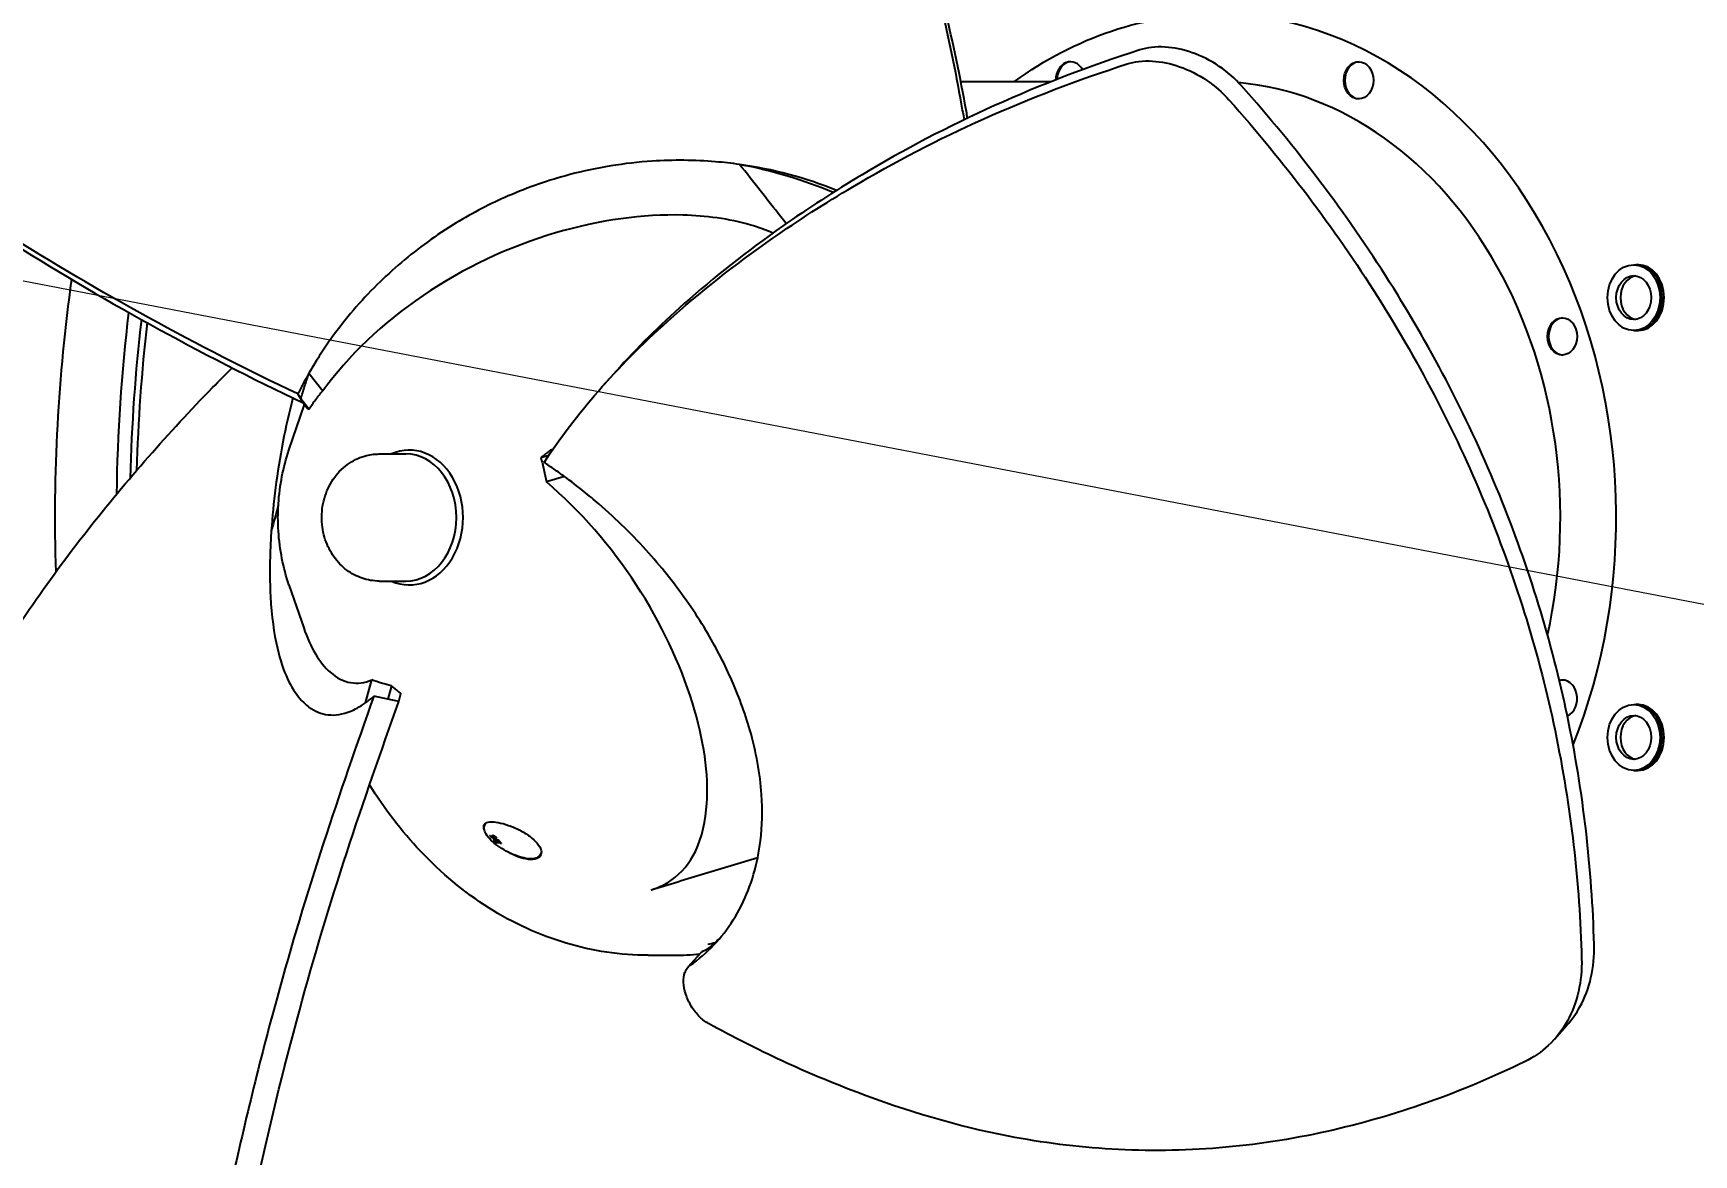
# Model space of a CAD drawing. Header units: millimetres. Extents: x -4172 to 126100, y -2 to 142133.
# Drawn here: x 15241 to 16223, y 14799 to 15462 of the extents above; entities that cross this region are included whole.
import ezdxf

# ---------------------------------------------------------------- set-up
doc = ezdxf.new("R2010")
doc.units = ezdxf.units.MM
doc.header["$LTSCALE"] = 100
for name, color, linetype, lineweight in [('Dimension', 7, 'Continuous', 18), ('Symbol', 7, 'Continuous', 18), ('Visible', 7, 'Continuous', 25)]:
    doc.layers.add(name, color=color, linetype=linetype, lineweight=lineweight)
doc.styles.add('Title', font='arial.ttf')
doc.dimstyles.new('Default - Method 2b', dxfattribs={"dimscale": 100, "dimtxt": 3, "dimasz": 2.5, "dimexe": 3, "dimexo": 0.5, "dimgap": 0.7, "dimtad": 0, "dimtoh": 1, "dimdec": 1, "dimrnd": 1e-08, "dimtxsty": 'Title', "dimcen": 0.09, "dimdle": 10, "dimclrd": 256, "dimclre": 256, "dimclrt": 7, "dimadec": 0, "dimazin": 2, "dimtfac": 0.833333, "dimtdec": 1, "dimtmove": 0, "dimatfit": 3, "dimfxl": 1, "dimtolj": 1, "dimlwd": -1, "dimlwe": -1, "dimarcsym": 0})

# ---------------------------------------------------------------- blocks, each defined once
blk = doc.blocks.new('Balloon36')
at = {"layer": 'Symbol'}
blk.add_line((180.3136, 147.7732), (110.9502, 161.129), dxfattribs=at)
blk = doc.blocks.new('*D96')
at = {"layer": 'Defpoints', "color": 0, "transparency": 16777216}
for p in [(9769.96, 24785.84), (18921.46, 24785.84), (18422.93, 14535.84)]:
    blk.add_point(p, dxfattribs=at)
at = {"layer": 'Dimension', "transparency": 16777216}
for p, q in [((18871.46, 24785.84), (9469.96, 24785.84)), ((9769.96, 24535.84), (9769.96, 20179.92)), ((9769.96, 14785.84), (9769.96, 19141.76)), ((18372.93, 14535.84), (9469.96, 14535.84))]:
    blk.add_line(p, q, dxfattribs=at)
for points in [[(9728.3, 24535.84), (9811.63, 24535.84), (9769.96, 24785.84)], [(9728.3, 14785.84), (9811.63, 14785.84), (9769.96, 14535.84)]]:
    blk.add_solid(points, dxfattribs=at)
at = {"layer": 'Dimension', "color": 7, "transparency": 16777216, "insert": (9923.14, 19211.76), "char_height": 300, "attachment_point": 7, "rotation": 90, "style": 'Title'}
blk.add_mtext('\\A1;5125', dxfattribs=at)

msp = doc.modelspace()

# ---------------------------------------------------------------- linework, layer by layer
at = {"layer": 'Visible'}
for p, q in [((15789.57, 15433.84), (15843.3, 15433.84)), ((16187.75, 15325.45), (16188.9, 15325.45)), ((16189.02, 15325.45), (16190.18, 15325.45)), ((16191.73, 15325.08), (16192.13, 15325.08)), ((16192.16, 15325.03), (16192.02, 15325.03)), ((16192.02, 15325), (16192.02, 15325.03)), ((16192.13, 15325.03), (16192.13, 15325.08)), ((16192.43, 15325.03), (16192.15, 15325.03)), ((16192.15, 15325.03), (16192.15, 15325.03)), ((16197.32, 15322.16), (16197.72, 15322.16)), ((16197.55, 15321.98), (16197.59, 15322.05)), ((16197.72, 15322.05), (16197.59, 15322.05)), ((16197.66, 15322.05), (16197.72, 15322.16)), ((16197.99, 15322.05), (16197.72, 15322.05)), ((16197.72, 15322.05), (16197.72, 15322.05)), ((16201.6, 15316.78), (16202, 15316.78)), ((16201.73, 15316.56), (16202, 15316.78)), ((16201.74, 15316.54), (16201.82, 15316.61)), ((16201.95, 15316.61), (16201.82, 15316.61)), ((16202.23, 15316.61), (16201.95, 15316.61)), ((16201.95, 15316.61), (16201.95, 15316.61)), ((16203.92, 15309.75), (16204.32, 15309.75)), ((16203.94, 15309.66), (16204.32, 15309.75)), ((16203.96, 15309.52), (16204.08, 15309.55)), ((16204.21, 15309.55), (16204.08, 15309.55)), ((16204.2, 15309.55), (16204.21, 15309.55)), ((16204.48, 15309.55), (16204.21, 15309.55)), ((16203.9, 15302.01), (16204.14, 15301.94)), ((16203.9, 15302), (16204.14, 15301.94)), ((16203.9, 15301.97), (16204.01, 15301.94)), ((16203.91, 15302.07), (16204.42, 15301.94)), ((16203.92, 15302.15), (16204.32, 15302.15)), ((16204.14, 15301.94), (16204.01, 15301.94)), ((16204.42, 15301.94), (16204.14, 15301.94)), ((16191.69, 15286.81), (16191.69, 15286.78)), ((16191.82, 15286.78), (16191.69, 15286.78)), ((16191.73, 15286.82), (16192.13, 15286.82)), ((16191.82, 15286.82), (16191.83, 15286.78)), ((16191.82, 15286.82), (16191.82, 15286.78)), ((16192.1, 15286.78), (16191.83, 15286.78)), ((16192.09, 15286.82), (16192.1, 15286.78)), ((16197.27, 15289.69), (16197.31, 15289.62)), ((16197.44, 15289.62), (16197.31, 15289.62)), ((16197.32, 15289.74), (16197.72, 15289.74)), ((16197.38, 15289.74), (16197.44, 15289.62)), ((16197.38, 15289.74), (16197.44, 15289.62)), ((16197.71, 15289.62), (16197.44, 15289.62)), ((16197.65, 15289.74), (16197.71, 15289.62)), ((16201.55, 15295.01), (16201.64, 15294.94)), ((16201.59, 15295.1), (16201.77, 15294.94)), ((16201.59, 15295.09), (16201.77, 15294.94)), ((16201.6, 15295.12), (16202, 15295.12)), ((16201.77, 15294.94), (16201.64, 15294.94)), ((16202.04, 15294.94), (16201.77, 15294.94)), ((16201.84, 15295.12), (16202.04, 15294.94)), ((16187.75, 15286.45), (16188.9, 15286.45)), ((16189.02, 15286.45), (16190.18, 15286.45)), ((15412.35, 15274.82), (15412.35, 15274.82)), ((15403.96, 15261.24), (15412.17, 15250.8)), ((15585.93, 15262.71), (15578.46, 15254.37)), ((15399.15, 15246.01), (15397.39, 15248.94)), ((15392.15, 15215.64), (15401.37, 15242.65)), ((15403.92, 15239.95), (15399.15, 15246.01)), ((15400.55, 15243.7), (15399.15, 15246.01)), ((15400.55, 15243.7), (15403.38, 15240.1)), ((15445.53, 15213.44), (15461.29, 15213.44)), ((15541.1, 15211.3), (15545.9, 15212.76)), ((15548.24, 15216.17), (15546.92, 15215.77)), ((15555.06, 15200.11), (15544.45, 15196.89)), ((15392.15, 15136.03), (15400.84, 15110.56)), ((15445.53, 15138.24), (15461.29, 15138.24)), ((15437.4, 15066.17), (15441.17, 15079.82)), ((15452.77, 15076.26), (15450.58, 15068.34)), ((15457.09, 15066.93), (15458.39, 15071.64)), ((15450.58, 15068.34), (15442.33, 15070.11)), ((15457.09, 15066.93), (15450.58, 15068.34)), ((16187.75, 15065.23), (16188.9, 15065.23)), ((16189.02, 15065.23), (16190.18, 15065.23)), ((16191.73, 15064.85), (16192.13, 15064.85)), ((16192.16, 15064.81), (16192.02, 15064.81)), ((16192.02, 15064.78), (16192.02, 15064.81)), ((16192.13, 15064.81), (16192.13, 15064.85)), ((16192.43, 15064.81), (16192.15, 15064.81)), ((16192.15, 15064.81), (16192.15, 15064.81)), ((16197.32, 15061.94), (16197.72, 15061.94)), ((16197.55, 15061.75), (16197.59, 15061.82)), ((16197.72, 15061.82), (16197.59, 15061.82)), ((16197.66, 15061.82), (16197.72, 15061.94)), ((16197.99, 15061.82), (16197.72, 15061.82)), ((16197.72, 15061.82), (16197.72, 15061.82)), ((15418.93, 15059), (15418.93, 15059)), ((16201.6, 15056.56), (16202, 15056.56)), ((16201.73, 15056.33), (16202, 15056.56)), ((16201.74, 15056.32), (16201.82, 15056.38)), ((16201.95, 15056.38), (16201.82, 15056.38)), ((16202.23, 15056.38), (16201.95, 15056.38)), ((16201.95, 15056.38), (16201.95, 15056.38)), ((16203.9, 15041.78), (16204.14, 15041.71)), ((16203.9, 15041.78), (16204.14, 15041.71)), ((16203.9, 15041.75), (16204.01, 15041.71)), ((16203.91, 15041.85), (16204.42, 15041.71)), ((16203.92, 15049.53), (16204.32, 15049.53)), ((16203.92, 15041.92), (16204.32, 15041.92)), ((16203.94, 15049.43), (16204.32, 15049.53)), ((16203.96, 15049.3), (16204.08, 15049.32)), ((16204.14, 15041.71), (16204.01, 15041.71)), ((16204.21, 15049.32), (16204.08, 15049.32)), ((16204.42, 15041.71), (16204.14, 15041.71)), ((16204.2, 15049.32), (16204.21, 15049.32)), ((16204.48, 15049.32), (16204.21, 15049.32)), ((16201.55, 15034.79), (16201.64, 15034.72)), ((16201.59, 15034.87), (16201.77, 15034.72)), ((16201.59, 15034.87), (16201.77, 15034.72)), ((16201.6, 15034.89), (16202, 15034.89)), ((16201.77, 15034.72), (16201.64, 15034.72)), ((16202.04, 15034.72), (16201.77, 15034.72)), ((16201.84, 15034.89), (16202.04, 15034.72)), ((16187.75, 15026.23), (16188.9, 15026.23)), ((16189.02, 15026.23), (16190.18, 15026.23)), ((16191.69, 15026.59), (16191.69, 15026.56)), ((16191.82, 15026.56), (16191.69, 15026.56)), ((16191.73, 15026.6), (16192.13, 15026.6)), ((16191.82, 15026.6), (16191.83, 15026.56)), ((16191.82, 15026.6), (16191.82, 15026.56)), ((16192.1, 15026.56), (16191.83, 15026.56)), ((16192.09, 15026.6), (16192.1, 15026.56)), ((16197.27, 15029.47), (16197.31, 15029.39)), ((16197.44, 15029.39), (16197.31, 15029.39)), ((16197.32, 15029.51), (16197.72, 15029.51)), ((16197.38, 15029.51), (16197.44, 15029.4)), ((16197.38, 15029.51), (16197.44, 15029.39)), ((16197.71, 15029.4), (16197.44, 15029.4)), ((16197.65, 15029.51), (16197.71, 15029.4)), ((15507.97, 14993.76), (15508.64, 14995)), ((15510.95, 14987.69), (15510.91, 14987.61)), ((15511.1, 14987.59), (15510.91, 14987.61)), ((15510.91, 14987.61), (15511.02, 14987.48)), ((15510.95, 14987.69), (15511.14, 14987.67)), ((15511.14, 14987.67), (15511.1, 14987.59)), ((15512.36, 14987.53), (15512.32, 14987.44)), ((15513.37, 14985.41), (15513.33, 14985.32)), ((15513.88, 14984.63), (15513.84, 14984.55)), ((15513.96, 14984.15), (15514.68, 14983.33)), ((15514.39, 14983.9), (15514.09, 14984.24)), ((15514.14, 14984.32), (15514.44, 14983.98)), ((15514.44, 14983.98), (15514.39, 14983.9)), ((15516.91, 14983.6), (15514.39, 14983.9)), ((15514.44, 14983.98), (15516.82, 14983.7)), ((15514.69, 14986.21), (15514.64, 14986.13)), ((15514.68, 14983.33), (15514.86, 14983.31)), ((15514.73, 14983.57), (15514.69, 14983.51)), ((15514.9, 14983.39), (15514.86, 14983.31)), ((15514.93, 14983.56), (15516.92, 14983.33)), ((15516.47, 14984.11), (15516.91, 14983.6)), ((15517.66, 14982.98), (15516.63, 14984.16)), ((15516.67, 14984.24), (15517.7, 14983.06)), ((15517.37, 14983.12), (15517.39, 14983.09)), ((15517.39, 14983.09), (15517.48, 14983)), ((15517.48, 14983), (15517.66, 14982.98)), ((15517.7, 14983.06), (15517.66, 14982.98)), ((15540.68, 14976.05), (15541.47, 14977.5)), ((15604.65, 14916.84), (15619.95, 14916.84)), ((15635.66, 14918.1), (15628.18, 14909.74)), ((16140.82, 14867.18), (16148.21, 14875.44))]:
    msp.add_line(p, q, dxfattribs=at)
for centre, major_axis, ratio, start_param, end_param in [((15918.5, 15175.84), (0, 963), 0.795412, 2.678108, 6.184375), ((15900.32, 15175.84), (0, -953), 0.795412, 5.418504, 9.32545), ((15918.5, 15175.84), (0, -953), 0.795412, 0, 3.050396), ((15900.32, 15175.84), (0, 813), 0.795412, 2.155886, 6.26781), ((15940.32, 15175.84), (0, 298), 0.795412, 4.244008, 6.283185), ((15854.49, 15434.52), (0, 11), 0.795412, 5.325424, 7.828995), ((15855.09, 15434.52), (0, 11), 0.795412, 0.034641, 1.52394), ((16025.55, 15434.52), (0, 11), 0.795412, 0.034641, 3.106951), ((15939.11, 15175.84), (0, 258), 0.795412, 4.439456, 6.210796), ((15603.42, 15182.95), (-252.23, 7.96), 0.821807, 4.284078, 4.517195), ((15900.32, 15175.84), (0, 813), 0.795412, 1.396495, 1.610481), ((16190.18, 15305.95), (0, -13), 0.795412, 3.259087, 6.165691), ((16188.9, 15305.95), (0, -19.5), 0.848436, 2.945243, 3.141593), ((16189.02, 15305.95), (0, 19.5), 0.848436, 6.076034, 6.286795), ((16190.18, 15305.95), (0, 19.5), 0.795412, 3.141593, 6.283185), ((16188.9, 15305.95), (1.37, -19.47), 0.843195, 2.493207, 2.885906), ((16189.02, 15305.95), (-1.37, 19.47), 0.843195, 5.623997, 6.01663), ((16188.96, 15305.95), (0, 19.5), 0.795412, 6.075967, 6.076034), ((16188.9, 15305.95), (2.35, -19.4), 0.829139, 2.059706, 2.452405), ((16189.02, 15305.95), (-2.35, 19.4), 0.829139, 5.190496, 5.583129), ((16188.96, 15305.95), (0, -19.5), 0.795412, 2.541676, 2.541742), ((16188.9, 15305.95), (-2.8, 19.37), 0.809975, 4.792324, 5.185023), ((16189.02, 15305.95), (-2.8, 19.37), 0.809975, 4.781522, 5.174154), ((16188.96, 15305.95), (0, -19.5), 0.795412, 2.148976, 2.149043), ((16188.9, 15305.95), (-2.76, 19.38), 0.789447, 4.404004, 4.796703), ((16189.02, 15305.95), (-2.76, 19.38), 0.789447, 4.393202, 4.785834), ((16188.96, 15305.95), (0, -19.5), 0.795412, 1.756277, 1.756344), ((15936.69, 15175.84), (0, -813), 0.795412, 4.562502, 4.695488), ((16188.9, 15305.95), (2.36, -19.41), 0.77053, 0.888298, 1.280997), ((16189.02, 15305.95), (-2.36, 19.41), 0.77053, 4.019088, 4.411721), ((16188.96, 15305.95), (0, -19.5), 0.795412, 1.363578, 1.363645), ((15936.69, 15175.84), (0, 803), 0.795412, 1.424349, 1.541635), ((15940.32, 15175.84), (0, -803), 0.795412, 4.568329, 4.677768), ((16146.08, 15282.99), (0, 11), 0.795412, 0.034641, 3.106951), ((16188.9, 15305.95), (0, -19.5), 0.742388, 0, 0.19635), ((16189.02, 15305.95), (0, 19.5), 0.742388, 3.137467, 3.327074), ((16188.96, 15305.95), (0, -19.5), 0.795412, 0.185481, 0.185547), ((16189.02, 15305.95), (-0.89, 19.49), 0.745732, 3.293024, 3.685656), ((16188.9, 15305.95), (0.89, -19.49), 0.745732, 0.162233, 0.554932), ((16188.96, 15305.95), (0, -19.5), 0.795412, 0.57818, 0.578246), ((16189.02, 15305.95), (-1.71, 19.46), 0.755434, 3.653672, 4.046305), ((16188.9, 15305.95), (1.71, -19.46), 0.755434, 0.522881, 0.91558), ((16188.96, 15305.95), (0, -19.5), 0.795412, 0.970879, 0.970946), ((15463.35, 15175.84), (0, -39.91), 0.795412, 5.941146, 9.766817), ((15461.29, 15175.84), (0, 37.6), 0.795412, 3.141593, 6.283185), ((15416.76, 15304.21), (-64.48, -231.61), 0.014092, 0.946132, 0.946134), ((16145.48, 15068.69), (0, 11), 0.795412, 3.488966, 6.487235), ((16146.08, 15068.69), (0, 11), 0.795412, 0.034641, 0.270478), ((16188.9, 15045.73), (0, -19.5), 0.848436, 2.945243, 3.141593), ((16189.02, 15045.73), (0, 19.5), 0.848436, 6.076034, 6.286795), ((16190.18, 15045.73), (0, 19.5), 0.795412, 3.141593, 6.283185), ((16188.9, 15045.73), (1.37, -19.47), 0.843195, 2.493207, 2.885906), ((16189.02, 15045.73), (-1.37, 19.47), 0.843195, 5.623997, 6.01663), ((16188.96, 15045.73), (0, 19.5), 0.795412, 6.075967, 6.076034), ((16188.9, 15045.73), (2.35, -19.4), 0.829139, 2.059706, 2.452405), ((16189.02, 15045.73), (-2.35, 19.4), 0.829139, 5.190496, 5.583129), ((16188.96, 15045.73), (0, -19.5), 0.795412, 2.541676, 2.541742), ((16190.18, 15045.73), (0, -13), 0.795412, 3.259087, 6.165691), ((16188.9, 15045.73), (-2.8, 19.37), 0.809975, 4.792324, 5.185023), ((16189.02, 15045.73), (-2.8, 19.37), 0.809975, 4.781522, 5.174154), ((16188.96, 15045.73), (0, -19.5), 0.795412, 2.148976, 2.149043), ((16188.9, 15045.73), (-2.36, 19.41), 0.77053, 4.02989, 4.422589), ((16189.02, 15045.73), (2.36, -19.41), 0.77053, 0.877495, 1.270128), ((16188.9, 15045.73), (-2.76, 19.38), 0.789447, 4.404004, 4.796703), ((16189.02, 15045.73), (-2.76, 19.38), 0.789447, 4.393202, 4.785834), ((16188.96, 15045.73), (0, -19.5), 0.795412, 1.363578, 1.363645), ((16188.96, 15045.73), (0, -19.5), 0.795412, 1.756277, 1.756344), ((16189.02, 15045.73), (1.71, -19.46), 0.755434, 0.512079, 0.904712), ((16188.9, 15045.73), (-1.71, 19.46), 0.755434, 3.664474, 4.057173), ((16188.96, 15045.73), (0, -19.5), 0.795412, 0.970879, 0.970946), ((16188.9, 15045.73), (0, -19.5), 0.742388, 0, 0.19635), ((16189.02, 15045.73), (0, 19.5), 0.742388, 3.137467, 3.327074), ((16188.96, 15045.73), (0, -19.5), 0.795412, 0.185481, 0.185547), ((16189.02, 15045.73), (-0.89, 19.49), 0.745732, 3.293024, 3.685656), ((16188.9, 15045.73), (0.89, -19.49), 0.745732, 0.162233, 0.554932), ((16188.96, 15045.73), (0, -19.5), 0.795412, 0.57818, 0.578246), ((15601.18, 15175.84), (0, -257.19), 0.795412, 0.190473, 0.213192), ((15426.56, 15040.35), (238.97, -84.28), 0.539412, 6.013657, 6.040841), ((15619.95, 15175.84), (0, -259), 0.795412, 0, 0.073905)]:
    msp.add_ellipse(centre, major_axis=major_axis, ratio=ratio, start_param=start_param, end_param=end_param, dxfattribs=at)
for centre, major_axis in [((16024.95, 15434.52), (0, -11)), ((16187.75, 15305.95), (0, 19.5)), ((16187.75, 15305.95), (0, 13)), ((16145.48, 15282.99), (0, -11)), ((16187.75, 15045.73), (0, 19.5)), ((16187.75, 15045.73), (0, 13))]:
    msp.add_ellipse(centre, major_axis=major_axis, ratio=0.795412, dxfattribs=at)
for points, knots in [([(15534.63, 15925.03), (15552.5, 15907.65), (15569.6, 15889.39), (15602.12, 15851.21), (15617.57, 15831.27), (15662.87, 15766.86), (15689.35, 15720.38), (15723.37, 15646.35), (15733.5, 15621.66), (15756.58, 15558.3), (15768.2, 15519.42), (15782.21, 15460.31), (15786.3, 15440.58), (15790.44, 15417.32), (15790.98, 15414.23), (15791.5, 15411.14)], [-32.992357, -32.992357, -32.992357, -32.992357, -28.9563, -28.9563, -24.930341, -24.930341, -16.438828, -16.438828, -12.317512, -12.317512, -6.130671, -6.130671, -3.050423, -3.050423, -2.57986, -2.57986, -2.57986, -2.57986]), ([(15793.6, 15412.15), (15793.37, 15413.44), (15793.15, 15414.73), (15789.25, 15436.48), (15785.08, 15456.51), (15770.82, 15516.18), (15758.98, 15555.47), (15735.46, 15619.41), (15725.15, 15644.31), (15699.94, 15698.62), (15684.79, 15727.27), (15668.18, 15754.84)], [-30.293397, -30.293397, -30.293397, -30.293397, -30.095652, -30.095652, -26.962925, -26.962925, -20.6666, -20.6666, -16.475661, -16.475661, -11.32838, -11.32838, -11.32838, -11.32838]), ([(15397.39, 15248.94), (15367.53, 15263.08), (15338.21, 15278.1), (15280.37, 15309.89), (15252.4, 15326.36), (15191.55, 15364.69), (15159.87, 15386.35), (15109.19, 15424.16), (15089.64, 15439.61), (15042.56, 15479.23), (15015.56, 15504.16), (14964, 15556.63), (14939.51, 15584.1), (14916.46, 15612.67)], [-31.946087, -31.946087, -31.946087, -31.946087, -26.922891, -26.922891, -21.900782, -21.900782, -15.824627, -15.824627, -11.851393, -11.851393, -5.938719, -5.938719, -0.000001, -0.000001, -0.000001, -0.000001]), ([(14919.56, 15607.51), (14942.93, 15578.56), (14967.76, 15550.73), (15020.1, 15497.61), (15047.52, 15472.4), (15095.01, 15432.63), (15114.55, 15417.26), (15163.27, 15381.08), (15192.88, 15360.81), (15252.07, 15323.26), (15280.65, 15306.34), (15339.86, 15273.65), (15369.94, 15258.2), (15400.55, 15243.7)], [-31.514808, -31.514808, -31.514808, -31.514808, -25.583218, -25.583218, -19.677438, -19.677438, -15.771105, -15.771105, -10.164595, -10.164595, -5.086356, -5.086356, -0.000004, -0.000004, -0.000004, -0.000004]), ([(15821.39, 15433.84), (15839.36, 15446.89), (15858.7, 15456.96), (15898.73, 15470.42), (15919.4, 15473.84), (15940.08, 15473.84)], [7.3301044, 7.3301044, 7.3301044, 7.3301044, 7.5925924, 7.5925924, 7.8539816, 7.8539816, 7.8539816, 7.8539816]), ([(15955.62, 15431.35), (15951.84, 15435.61), (15947.41, 15439.47), (15937.48, 15446.18), (15932.03, 15448.93), (15921.08, 15452.78), (15915.69, 15453.9), (15907.72, 15454.37), (15905.02, 15454.3), (15899.98, 15453.71), (15897.63, 15453.21), (15895.43, 15452.5)], [-3.593927, -3.593927, -3.593927, -3.593927, -2.711018, -2.711018, -1.796299, -1.796299, -0.918076, -0.918076, -0.447469, -0.447469, -0.000001, -0.000001, -0.000001, -0.000001]), ([(15543.05, 15208.46), (15552.44, 15222.82), (15563.02, 15236.75), (15587.4, 15264.63), (15600.96, 15278.32), (15634.91, 15308.8), (15655.58, 15325.14), (15693.42, 15351.58), (15709.29, 15361.84), (15750.25, 15386.12), (15776.23, 15399.65), (15830.52, 15424.01), (15858.79, 15434.83), (15888.02, 15444.21)], [-31.946087, -31.946087, -31.946087, -31.946087, -26.922891, -26.922891, -21.900783, -21.900783, -15.824627, -15.824627, -11.851392, -11.851392, -5.938719, -5.938719, -0.000001, -0.000001, -0.000001, -0.000001]), ([(15895.43, 15452.5), (15865.8, 15442.98), (15837.17, 15432), (15782.21, 15407.24), (15755.93, 15393.48), (15714.82, 15368.93), (15699.03, 15358.66), (15662.86, 15333.23), (15643.51, 15317.96), (15611.08, 15289.16), (15597.85, 15276.04), (15585.93, 15262.71)], [-31.514553, -31.514553, -31.514553, -31.514553, -25.582948, -25.582948, -19.677149, -19.677149, -15.770845, -15.770845, -10.164917, -10.164917, -5.398219, -5.398219, -5.398219, -5.398219]), ([(15888.02, 15444.21), (15890.22, 15444.92), (15892.56, 15445.42), (15897.61, 15446.02), (15900.31, 15446.09), (15908.27, 15445.61), (15913.67, 15444.49), (15924.62, 15440.65), (15930.07, 15437.89), (15940, 15431.19), (15944.43, 15427.33), (15948.21, 15423.08)], [-3.594793, -3.594793, -3.594793, -3.594793, -3.147031, -3.147031, -2.676507, -2.676507, -1.797857, -1.797857, -0.88337, -0.88337, -0.000001, -0.000001, -0.000001, -0.000001]), ([(16164.28, 14923.15), (16163.07, 14967.7), (16157.96, 15013.06), (16139.17, 15102.61), (16125.76, 15146.39), (16090.55, 15232.62), (16068.87, 15274.65), (16017.66, 15355.8), (15988.29, 15394.58), (15955.62, 15431.35)], [-30.508271, -30.508271, -30.508271, -30.508271, -22.803325, -22.803325, -15.242162, -15.242162, -7.635176, -7.635176, -0.000003, -0.000003, -0.000003, -0.000003]), ([(15948.21, 15423.08), (15980.98, 15386.22), (16010.42, 15347.35), (16061.75, 15266), (16083.45, 15223.85), (16118.57, 15137.64), (16131.9, 15093.99), (16150.6, 15004.66), (16155.7, 14959.38), (16156.89, 14914.9)], [-30.486858, -30.486858, -30.486858, -30.486858, -22.837291, -22.837291, -15.217433, -15.217433, -7.686259, -7.686259, -0.000004, -0.000004, -0.000004, -0.000004]), ([(15658.76, 15384.76), (15654.04, 15385.43), (15649.3, 15385.96), (15644.54, 15386.36), (15632.09, 15387.39), (15619.55, 15387.5), (15607.07, 15386.69), (15590.62, 15385.63), (15574.26, 15382.96), (15558.27, 15378.73), (15545.86, 15375.45), (15533.66, 15371.21), (15521.91, 15366.12), (15511.25, 15361.49), (15500.93, 15356.15), (15491.05, 15350.15), (15485.21, 15346.6), (15479.53, 15342.83), (15474, 15338.84), (15463.44, 15331.19), (15453.46, 15322.72), (15444.29, 15313.63), (15434.47, 15303.9), (15425.55, 15293.44), (15417.59, 15282.4), (15415.39, 15279.34), (15413.26, 15276.24), (15411.21, 15273.09), (15408.68, 15269.2), (15406.26, 15265.24), (15403.96, 15261.24)], [-26.936068, -26.936068, -26.936068, -26.936068, -26.216461, -26.216461, -26.216461, -24.334073, -24.334073, -24.334073, -21.85023, -21.85023, -21.85023, -19.923295, -19.923295, -19.923295, -18.173487, -18.173487, -18.173487, -17.140845, -17.140845, -17.140845, -15.164567, -15.164567, -15.164567, -13.049829, -13.049829, -13.049829, -12.464296, -12.464296, -12.464296, -11.740475, -11.740475, -11.740475, -11.740475]), ([(15686.32, 15349.72), (15685.26, 15351.06), (15684.21, 15352.41), (15675.02, 15364.09), (15666.89, 15374.42), (15658.76, 15384.76)], [1.848045, 1.848045, 1.848045, 1.848045, 2.124334, 2.124334, 4.248666, 4.248666, 4.248666, 4.248666]), ([(15678.48, 15344.17), (15674.23, 15346.02), (15669.82, 15347.58), (15652.49, 15352.65), (15638.7, 15354.43), (15601.68, 15355.41), (15575.92, 15351.92), (15522.14, 15336.03), (15495.26, 15323.38), (15447.31, 15290.88), (15427.17, 15271.55), (15412.17, 15250.8)], [1.918469, 1.918469, 1.918469, 1.918469, 2.633593, 2.633593, 4.678707, 4.678707, 8.197258, 8.197258, 11.942134, 11.942134, 15.737583, 15.737583, 15.737583, 15.737583]), ([(15091.04, 14748.63), (15096.32, 14775.15), (15102.3, 14801.48), (15115.76, 14853.49), (15123.25, 14879.2), (15149.4, 14957.51), (15171.07, 15007.49), (15210.09, 15077.88), (15223.79, 15099.99), (15260.43, 15153.5), (15284.29, 15183.5), (15321.38, 15225.85), (15333.92, 15239.46), (15350.79, 15256.69), (15354.63, 15260.55), (15358.5, 15264.38)], [-32.992356, -32.992356, -32.992356, -32.992356, -28.956299, -28.956299, -24.930341, -24.930341, -16.438828, -16.438828, -12.317512, -12.317512, -6.130671, -6.130671, -3.050423, -3.050423, -2.147008, -2.147008, -2.147008, -2.147008]), ([(15403.96, 15261.24), (15402.8, 15259.21), (15401.67, 15257.17), (15399.48, 15253.07), (15398.42, 15251.01), (15397.39, 15248.94)], [0.0000244, 0.0000244, 0.0000244, 0.0000244, 0.36606, 0.36606, 0.7316516, 0.7316516, 0.7316516, 0.7316516]), ([(15399.15, 15246.01), (15399.9, 15248.58), (15400.67, 15251.13), (15402.28, 15256.21), (15403.11, 15258.73), (15403.96, 15261.24)], [-0.8239137, -0.8239137, -0.8239137, -0.8239137, -0.411961, -0.411961, -0.000002, -0.000002, -0.000002, -0.000002]), ([(15403.92, 15239.95), (15405.18, 15241.88), (15406.51, 15243.76), (15409.26, 15247.38), (15410.69, 15249.13), (15412.17, 15250.8)], [-0.7512923, -0.7512923, -0.7512923, -0.7512923, -0.3756488, -0.3756488, 0, 0, 0, 0]), ([(15394.44, 15246.61), (15392.17, 15237.81), (15390.2, 15229.08), (15384.96, 15202.1), (15382.81, 15184.45), (15381.69, 15168.02)], [1.61242, 1.61242, 1.61242, 1.61242, 3.039207, 3.039207, 6.080768, 6.080768, 6.080768, 6.080768]), ([(15392.15, 15136.03), (15390.43, 15141.07), (15389.04, 15146.27), (15386.95, 15156.86), (15386.25, 15162.26), (15385.55, 15173.11), (15385.55, 15178.57), (15386.25, 15189.42), (15386.95, 15194.81), (15389.04, 15205.41), (15390.43, 15210.6), (15392.15, 15215.64)], [5.8778279, 5.8778279, 5.8778279, 5.8778279, 6.0399709, 6.0399709, 6.2021138, 6.2021138, 6.3642568, 6.3642568, 6.5263997, 6.5263997, 6.6885427, 6.6885427, 6.6885427, 6.6885427]), ([(15445.53, 15138.24), (15442.09, 15138.24), (15438.65, 15138.82), (15432.12, 15141.04), (15429.06, 15142.7), (15423.41, 15146.93), (15420.9, 15149.57), (15416.56, 15155.64), (15414.84, 15159.12), (15412.34, 15166.64), (15411.65, 15170.69), (15411.43, 15178.92), (15411.94, 15183.1), (15414.21, 15191.13), (15415.94, 15194.98), (15420.57, 15201.78), (15423.37, 15204.78), (15429.72, 15209.41), (15433.15, 15211.14), (15439.65, 15213.01), (15442.59, 15213.44), (15445.53, 15213.44)], [4.712389, 4.712389, 4.712389, 4.712389, 4.976202, 4.976202, 5.249969, 5.249969, 5.550858, 5.550858, 5.887045, 5.887045, 6.250576, 6.250576, 6.624019, 6.624019, 6.990267, 6.990267, 7.329119, 7.329119, 7.62852, 7.62852, 7.853982, 7.853982, 7.853982, 7.853982]), ([(15541.1, 15211.3), (15541.8, 15208.95), (15542.43, 15206.58), (15543.55, 15201.77), (15544.04, 15199.34), (15544.45, 15196.89)], [-0.7512923, -0.7512923, -0.7512923, -0.7512923, -0.3756488, -0.3756488, -0.0000017, -0.0000017, -0.0000017, -0.0000017]), ([(15555.06, 15200.11), (15553.09, 15201.55), (15551.1, 15202.96), (15547.1, 15205.75), (15545.08, 15207.12), (15543.05, 15208.46)], [0.0000247, 0.0000247, 0.0000247, 0.0000247, 0.3660604, 0.3660604, 0.7316519, 0.7316519, 0.7316519, 0.7316519]), ([(15669.52, 14974.73), (15670.18, 14977.96), (15670.7, 14981.25), (15671.11, 14984.6), (15672.17, 14993.37), (15672.37, 15002.52), (15671.73, 15011.91), (15670.88, 15024.31), (15668.56, 15037.16), (15664.79, 15050.26), (15661.87, 15060.43), (15658.06, 15070.76), (15653.45, 15081.03), (15649.26, 15090.36), (15644.4, 15099.66), (15638.9, 15108.85), (15635.66, 15114.27), (15632.19, 15119.66), (15628.51, 15124.98), (15621.45, 15135.18), (15613.59, 15145.18), (15605.07, 15154.75), (15595.95, 15164.98), (15586.05, 15174.74), (15575.48, 15183.88), (15572.55, 15186.41), (15569.56, 15188.89), (15566.53, 15191.33), (15562.78, 15194.33), (15558.95, 15197.27), (15555.06, 15200.11)], [-26.936067, -26.936067, -26.936067, -26.936067, -26.216461, -26.216461, -26.216461, -24.334073, -24.334073, -24.334073, -21.85023, -21.85023, -21.85023, -19.923295, -19.923295, -19.923295, -18.173487, -18.173487, -18.173487, -17.140845, -17.140845, -17.140845, -15.164567, -15.164567, -15.164567, -13.049829, -13.049829, -13.049829, -12.464296, -12.464296, -12.464296, -11.740475, -11.740475, -11.740475, -11.740475]), ([(15606.49, 14955.59), (15607.5, 14955.9), (15608.49, 14956.23), (15610.57, 14957.03), (15611.66, 14957.49), (15614.64, 14958.92), (15616.45, 14959.97), (15624.61, 14965.56), (15629.27, 14971.56), (15636.65, 14986.71), (15638.71, 14996.47), (15640.48, 15023.79), (15637.65, 15044.18), (15623.66, 15089.34), (15612.39, 15113.31), (15582.6, 15159), (15564.53, 15179.82), (15544.45, 15196.89)], [0.000007, 0.000007, 0.000007, 0.000007, 0.204601, 0.204601, 0.44209, 0.44209, 0.878792, 0.878792, 2.547464, 2.547464, 4.627605, 4.627605, 8.18706, 8.18706, 11.922116, 11.922116, 15.707552, 15.707552, 15.707552, 15.707552]), ([(15381.69, 15168.02), (15381.42, 15164.13), (15381.22, 15160.3), (15381.08, 15156.55), (15380.71, 15146.75), (15380.76, 15137.49), (15381.23, 15128.91), (15381.85, 15117.58), (15383.21, 15107.39), (15385.27, 15098.52), (15386.87, 15091.63), (15388.9, 15085.54), (15391.3, 15080.36), (15393.49, 15075.66), (15395.98, 15071.7), (15398.76, 15068.52), (15400.39, 15066.64), (15402.13, 15065.03), (15403.94, 15063.69), (15407.42, 15061.14), (15411.23, 15059.61), (15415.23, 15059.14), (15419.51, 15058.63), (15424.03, 15059.33), (15428.67, 15061.24), (15429.95, 15061.77), (15431.25, 15062.39), (15432.55, 15063.1), (15434.16, 15063.98), (15435.78, 15065), (15437.4, 15066.17)], [-26.936067, -26.936067, -26.936067, -26.936067, -26.216461, -26.216461, -26.216461, -24.334073, -24.334073, -24.334073, -21.85023, -21.85023, -21.85023, -19.923295, -19.923295, -19.923295, -18.173487, -18.173487, -18.173487, -17.140845, -17.140845, -17.140845, -15.164567, -15.164567, -15.164567, -13.049829, -13.049829, -13.049829, -12.464296, -12.464296, -12.464296, -11.740475, -11.740475, -11.740475, -11.740475]), ([(15400.85, 15110.56), (15404.85, 15098.84), (15410.24, 15089.83), (15424.11, 15077.63), (15432.66, 15076.14), (15441.17, 15079.82)], [8.732707, 8.732707, 8.732707, 8.732707, 11.890987, 11.890987, 15.66123, 15.66123, 15.66123, 15.66123]), ([(15452.77, 15076.26), (15450.81, 15076.67), (15448.86, 15077.18), (15444.99, 15078.36), (15443.07, 15079.05), (15441.17, 15079.82)], [-0.7512925, -0.7512925, -0.7512925, -0.7512925, -0.375649, -0.375649, 0, 0, 0, 0]), ([(15442.33, 15070.11), (15432.25, 15041.62), (15422.13, 15012.66), (15402.71, 14952.99), (15393.59, 14922.83), (15374.73, 14854.02), (15365.56, 14816.03), (15351.31, 14751.77), (15345.89, 14726.06), (15332.27, 14662.16), (15323.9, 14623.71), (15305.9, 14546.87), (15296.32, 14508.58), (15286.2, 14470.63)], [-31.946087, -31.946087, -31.946087, -31.946087, -26.922891, -26.922891, -21.900782, -21.900782, -15.824627, -15.824627, -11.851393, -11.851393, -5.938719, -5.938719, -0.000001, -0.000001, -0.000001, -0.000001]), ([(15300.72, 14467.5), (15310.97, 14505.97), (15320.68, 14544.78), (15338.9, 14622.66), (15347.36, 14661.64), (15361.03, 14725.95), (15366.42, 14751.59), (15380.1, 14813.21), (15388.67, 14848.76), (15407, 14915.97), (15416.34, 14946.86), (15436.3, 15008.03), (15446.74, 15037.73), (15457.09, 15066.93)], [-31.51508, -31.51508, -31.51508, -31.51508, -25.58352, -25.58352, -19.677778, -19.677778, -15.771424, -15.771424, -10.164125, -10.164125, -5.086175, -5.086175, -0.000048, -0.000048, -0.000048, -0.000048]), ([(15437.4, 15066.17), (15438.22, 15066.75), (15439.05, 15067.38), (15440.69, 15068.69), (15441.51, 15069.39), (15442.33, 15070.11)], [0.0000244, 0.0000244, 0.0000244, 0.0000244, 0.3660601, 0.3660601, 0.7316516, 0.7316516, 0.7316516, 0.7316516]), ([(15604.65, 14916.84), (15588.29, 14916.84), (15571.93, 14919.25), (15540.17, 14928.73), (15524.77, 14935.79), (15495.8, 14954.12), (15482.23, 14965.38), (15458.79, 14990.16), (15448.7, 15003.35), (15439.83, 15017.68)], [4.712389, 4.712389, 4.712389, 4.712389, 4.9454768, 4.9454768, 5.1785645, 5.1785645, 5.4116523, 5.4116523, 5.6220165, 5.6220165, 5.6220165, 5.6220165]), ([(15507.73, 14990.92), (15507.57, 14991.32), (15507.46, 14991.71), (15507.22, 14993.13), (15507.47, 14993.98), (15508.66, 14995.15), (15509.67, 14995.55), (15512.4, 14995.82), (15514.12, 14995.69), (15515.93, 14995.37)], [5.954345, 5.954345, 5.954345, 5.954345, 6.073447, 6.073447, 6.418052, 6.418052, 6.762637, 6.762637, 7.107222, 7.107222, 7.107222, 7.107222]), ([(15540.68, 14976.05), (15540.31, 14975.37), (15539.7, 14974.84), (15538.01, 14974.08), (15536.89, 14973.88), (15534.26, 14973.84), (15532.73, 14974.02), (15529.45, 14974.74), (15527.71, 14975.28), (15524.17, 14976.66), (15522.37, 14977.5), (15518.91, 14979.39), (15517.24, 14980.44), (15514.19, 14982.66), (15512.81, 14983.82), (15510.48, 14986.15), (15509.52, 14987.32), (15508.14, 14989.56), (15507.72, 14990.63), (15507.51, 14992.4), (15507.63, 14993.14), (15507.97, 14993.76)], [3.931261, 3.931261, 3.931261, 3.931261, 4.216698, 4.216698, 4.535602, 4.535602, 4.863552, 4.863552, 5.188014, 5.188014, 5.510762, 5.510762, 5.83307, 5.83307, 6.15587, 6.15587, 6.480459, 6.480459, 6.808522, 6.808522, 7.072853, 7.072853, 7.072853, 7.072853]), ([(15515.93, 14995.37), (15517.74, 14995.05), (15519.88, 14994.48), (15524.31, 14992.93), (15526.58, 14991.94), (15530.66, 14989.84), (15532.73, 14988.57), (15536.34, 14985.88), (15537.86, 14984.46), (15540.14, 14981.72), (15540.99, 14980.23), (15541.63, 14977.57), (15541.44, 14976.4), (15540.23, 14974.68), (15539.14, 14974.02), (15536.18, 14973.4), (15534.31, 14973.44), (15530.41, 14974.14), (15528.13, 14974.83), (15524.19, 14976.52), (15522.55, 14977.36), (15520.99, 14978.26)], [1.378379, 1.378379, 1.378379, 1.378379, 1.722964, 1.722964, 2.067548, 2.067548, 2.412153, 2.412153, 2.756758, 2.756758, 3.128268, 3.128268, 3.499778, 3.499778, 3.871289, 3.871289, 4.2428, 4.2428, 4.614311, 4.614311, 4.875595, 4.875595, 4.875595, 4.875595]), ([(15511.02, 14987.48), (15511.18, 14987.29), (15511.76, 14986.81), (15512.44, 14986.45), (15512.98, 14986.16), (15513.59, 14985.94), (15513.93, 14985.9)], [-0.1213498, -0.1213498, -0.1213498, -0.1213498, -0.0538029, -0.0538029, -0.0538029, 0, 0, 0, 0]), ([(15513.43, 14986.26), (15513, 14986.32), (15512.21, 14986.68), (15511.64, 14987.11), (15511.42, 14987.27), (15511.23, 14987.44), (15511.1, 14987.59)], [-0.1267999, -0.1267999, -0.1267999, -0.1267999, -0.0345508, -0.0345508, -0.0345508, 0, 0, 0, 0]), ([(15512.74, 14987.61), (15512.41, 14987.65), (15512.2, 14987.39), (15512.32, 14987.11), (15512.35, 14987.06), (15512.38, 14987), (15512.42, 14986.95)], [-0.06984133, -0.06984133, -0.06984133, -0.06984133, -0.01150766, -0.01150766, -0.01150766, 0, 0, 0, 0]), ([(15513.84, 14984.55), (15513.69, 14984.74), (15513.73, 14985.05), (15514.01, 14985.14), (15514.13, 14985.18), (15514.27, 14985.2), (15514.41, 14985.18)], [-0.08544477, -0.08544477, -0.08544477, -0.08544477, -0.02456427, -0.02456427, -0.02456427, 0, 0, 0, 0]), ([(15513.93, 14985.9), (15514.39, 14985.85), (15514.74, 14986.07), (15514.67, 14986.37), (15514.64, 14986.46), (15514.59, 14986.55), (15514.52, 14986.64)], [-0.09630207, -0.09630207, -0.09630207, -0.09630207, -0.02218786, -0.02218786, -0.02218786, 0, 0, 0, 0]), ([(15514.33, 14986.65), (15514.47, 14986.48), (15514.38, 14986.25), (15514.13, 14986.22), (15514.08, 14986.21), (15514.03, 14986.21), (15513.98, 14986.21)], [-0.05464324, -0.05464324, -0.05464324, -0.05464324, -0.00883687, -0.00883687, -0.00883687, 0, 0, 0, 0]), ([(15514.41, 14985.18), (15514.76, 14985.14), (15515.55, 14984.84), (15515.85, 14984.66), (15515.87, 14984.65), (15515.9, 14984.63), (15515.92, 14984.62)], [-0.04222124, -0.04222124, -0.04222124, -0.04222124, -0.00360132, -0.00360132, -0.00360132, 0, 0, 0, 0]), ([(15606.49, 14955.59), (15617, 14958.78), (15627.5, 14961.97), (15648.51, 14968.35), (15659.02, 14971.54), (15669.52, 14974.73)], [0.000016, 0.000016, 0.000016, 0.000016, 2.124334, 2.124334, 4.248566, 4.248566, 4.248566, 4.248566]), ([(15629.5, 14910.91), (15639.58, 14917.89), (15648.2, 14926.96), (15661.83, 14948.61), (15666.78, 14961.1), (15669.52, 14974.73)], [0.000078, 0.000078, 0.000078, 0.000078, 3.039204, 3.039204, 6.080765, 6.080765, 6.080765, 6.080765]), ([(15639.78, 14920.63), (15640.26, 14920.9), (15641.09, 14921.51), (15642.87, 14923.01), (15643.63, 14923.69), (15644.46, 14924.47)], [0, 0, 0, 0, 0.3046788, 0.3046788, 0.4867741, 0.4867741, 0.4867741, 0.4867741]), ([(15644.8, 14924.78), (15644.76, 14924.75), (15644.73, 14924.72), (15644.7, 14924.69), (15644.67, 14924.66), (15644.63, 14924.63), (15644.61, 14924.6), (15644.55, 14924.55), (15644.5, 14924.51), (15644.46, 14924.47)], [0, 0, 0, 0, 0.01181101, 0.01181101, 0.01181101, 0.02270336, 0.02270336, 0.02270336, 0.04152145, 0.04152145, 0.04152145, 0.04152145]), ([(16148.21, 14875.44), (16151.16, 14878.73), (16153.74, 14882.37), (16158.83, 14891.61), (16161.01, 14897.41), (16163.84, 14909.81), (16164.46, 14916.38), (16164.28, 14923.15)], [-3.216196, -3.216196, -3.216196, -3.216196, -2.340647, -2.340647, -1.17147, -1.17147, -0.000004, -0.000004, -0.000004, -0.000004]), ([(16156.89, 14914.9), (16157.07, 14908.12), (16156.45, 14901.56), (16153.62, 14889.15), (16151.44, 14883.35), (16145.48, 14872.55), (16141.66, 14867.64), (16133.03, 14859.6), (16128.34, 14856.38), (16123.19, 14853.86)], [-4.682938, -4.682938, -4.682938, -4.682938, -3.5115, -3.5115, -2.342014, -2.342014, -1.120898, -1.120898, -0.000001, -0.000001, -0.000001, -0.000001]), ([(15640.31, 14876.41), (15638.56, 14877.37), (15636.82, 14878.69), (15633.33, 14882.12), (15631.62, 14884.3), (15628.82, 14888.94), (15627.72, 14891.33), (15626.15, 14896.15), (15625.7, 14898.52), (15625.51, 14902.93), (15625.77, 14904.92), (15626.72, 14907.57), (15627.16, 14908.43), (15628.23, 14909.86), (15628.83, 14910.44), (15629.5, 14910.91)], [-2.36992, -2.36992, -2.36992, -2.36992, -1.999508, -1.999508, -1.576479, -1.576479, -1.184847, -1.184847, -0.798474, -0.798474, -0.419524, -0.419524, -0.204242, -0.204242, -0.000111, -0.000111, -0.000111, -0.000111]), ([(16123.19, 14853.86), (16104.53, 14844.72), (16085.35, 14836.64), (16046.22, 14822.81), (16026.24, 14817.04), (15963.65, 14803.14), (15921.29, 14799.64), (15858.32, 14803.28), (15837.99, 14805.87), (15787.35, 14815.71), (15757.64, 14824.59), (15713.3, 14841.35), (15698.65, 14847.48), (15669.28, 14861.12), (15654.77, 14868.51), (15640.31, 14876.41)], [-32.992354, -32.992354, -32.992354, -32.992354, -28.956298, -28.956298, -24.93034, -24.93034, -16.438829, -16.438829, -12.317513, -12.317513, -6.130672, -6.130672, -3.050424, -3.050424, -0.000299, -0.000299, -0.000299, -0.000299])]:
    msp.add_open_spline(points, degree=3, knots=knots, dxfattribs=at)
for points, degree in [([(15716.07, 15369.44), (15697.72, 15376.88), (15678.49, 15381.98), (15658.76, 15384.76)], 3), ([(15385.84, 15183.05), (15384.46, 15178.04), (15383.07, 15173.03), (15381.69, 15168.02)], 3), ([(15511.14, 14987.67), (15511.44, 14987.33), (15511.99, 14986.91), (15512.61, 14986.59), (15513.1, 14986.44)], 4), ([(15512.36, 14987.53), (15512.41, 14987.62), (15512.51, 14987.68), (15512.64, 14987.71), (15512.78, 14987.69)], 4), ([(15512.42, 14986.95), (15512.59, 14986.77), (15513.11, 14986.4), (15513.43, 14986.26)], 3), ([(15512.72, 14986.85), (15512.52, 14987.08), (15512.69, 14987.32), (15513.04, 14987.28)], 3), ([(15512.68, 14987.18), (15512.66, 14987.11), (15512.69, 14987.02), (15512.76, 14986.93)], 3), ([(15513.98, 14986.21), (15513.65, 14986.25), (15512.92, 14986.61), (15512.72, 14986.85)], 3), ([(15513.67, 14987.3), (15513.36, 14987.47), (15513.05, 14987.57), (15512.74, 14987.61)], 3), ([(15512.76, 14986.93), (15512.97, 14986.69), (15513.7, 14986.33), (15514.02, 14986.29)], 3), ([(15512.78, 14987.69), (15513.25, 14987.64), (15513.72, 14987.39)], 2), ([(15513.04, 14987.28), (15513.42, 14987.24), (15514.13, 14986.88), (15514.33, 14986.65)], 3), ([(15513.4, 14985.41), (15513.27, 14985.3), (15513.26, 14985.14), (15513.36, 14984.93)], 3), ([(15513.36, 14984.93), (15513.43, 14984.79), (15513.63, 14984.53), (15513.96, 14984.15)], 3), ([(15513.37, 14985.41), (15513.4, 14985.45), (15513.44, 14985.49)], 2), ([(15514.13, 14985.53), (15513.78, 14985.57), (15513.54, 14985.53), (15513.4, 14985.41)], 3), ([(15513.44, 14985.49), (15513.65, 14985.67), (15514.18, 14985.61)], 2), ([(15514.52, 14986.64), (15514.29, 14986.9), (15514.01, 14987.12), (15513.67, 14987.3)], 3), ([(15513.72, 14987.39), (15514.22, 14987.11), (15514.56, 14986.72)], 2), ([(15513.8, 14985.01), (15513.78, 14984.93), (15513.77, 14984.85), (15513.79, 14984.77), (15513.83, 14984.69), (15513.88, 14984.63)], 5), ([(15514.09, 14984.24), (15513.97, 14984.38), (15513.88, 14984.49), (15513.84, 14984.55)], 3), ([(15513.88, 14984.63), (15513.95, 14984.54), (15514.14, 14984.32)], 2), ([(15514.02, 14986.29), (15514.14, 14986.28), (15514.25, 14986.3), (15514.34, 14986.34), (15514.4, 14986.41)], 4), ([(15515.65, 14984.98), (15515.3, 14985.19), (15514.49, 14985.49), (15514.13, 14985.53)], 3), ([(15514.18, 14985.61), (15514.54, 14985.57), (15515.35, 14985.27), (15515.69, 14985.07)], 3), ([(15514.56, 14986.72), (15514.67, 14986.59), (15514.74, 14986.45), (15514.74, 14986.32), (15514.69, 14986.21)], 4), ([(15514.69, 14983.51), (15514.68, 14983.54), (15514.69, 14983.56), (15514.72, 14983.57)], 3), ([(15514.86, 14983.31), (15514.76, 14983.42), (15514.7, 14983.49), (15514.69, 14983.51)], 3), ([(15514.72, 14983.57), (15514.75, 14983.58), (15514.81, 14983.58), (15514.93, 14983.56)], 3), ([(15514.75, 14983.57), (15514.78, 14983.53), (15514.9, 14983.39)], 2), ([(15516.63, 14984.16), (15516.44, 14984.38), (15515.94, 14984.81), (15515.65, 14984.98)], 3), ([(15515.69, 14985.07), (15515.98, 14984.9), (15516.48, 14984.46), (15516.67, 14984.24)], 3), ([(15515.92, 14984.62), (15516.03, 14984.54), (15516.4, 14984.18), (15516.47, 14984.11)], 3), ([(15516.92, 14983.33), (15517.01, 14983.32), (15517.08, 14983.31), (15517.11, 14983.29)], 3), ([(15517.11, 14983.29), (15517.18, 14983.27), (15517.31, 14983.19), (15517.37, 14983.12)], 3), ([(15636.99, 14919.27), (15636.51, 14918.94), (15636.07, 14918.55), (15635.66, 14918.1)], 3), ([(15636.99, 14919.27), (15637.96, 14919.68), (15638.89, 14920.13), (15639.78, 14920.63)], 3)]:
    msp.add_open_spline(points, degree=degree, dxfattribs=at)
for points, weights in [([(15403.92, 15239.95), (15403.64, 15240.04), (15403.38, 15240.1)], [1, 1.00005418626, 1]), ([(15541.1, 15211.3), (15543.98, 15213.5), (15546.92, 15215.77)], [1, 1.00005418624, 1]), ([(15452.77, 15076.26), (15455.53, 15073.97), (15458.39, 15071.64)], [1, 1.00005418624, 1])]:
    msp.add_rational_spline(points, weights, degree=2, dxfattribs=at)

# ---------------------------------------------------------------- block references
at = {"layer": 'Symbol', "xscale": 100, "yscale": 100, "zscale": 100}
msp.add_blockref('Balloon36', (0, 0), dxfattribs=at)

# ---------------------------------------------------------------- dimensions: what is measured, and where the dimension line sits
at = {"layer": 'Dimension'}
dim = msp.add_linear_dim(base=(9769.96, 24785.84), p1=(18422.93, 14535.84), p2=(18921.46, 24785.84), angle=90, dimstyle='Default - Method 2b', override={"dimgap": 0.7, "dimtoh": 0, "dimdec": 1, "dimlfac": 0.5, "dimtol": 0, "dimlim": 0, "dimtp": 0, "dimtm": 0, "dimtdec": 1, "dimtofl": 0, "dimatfit": 1}, dxfattribs=at)
dim.commit()
dim.dimension.update_dxf_attribs({"geometry": '*D96', "text_midpoint": (9769.96, 19660.84), "dimtype": 160})

doc.saveas('drawing.dxf')
